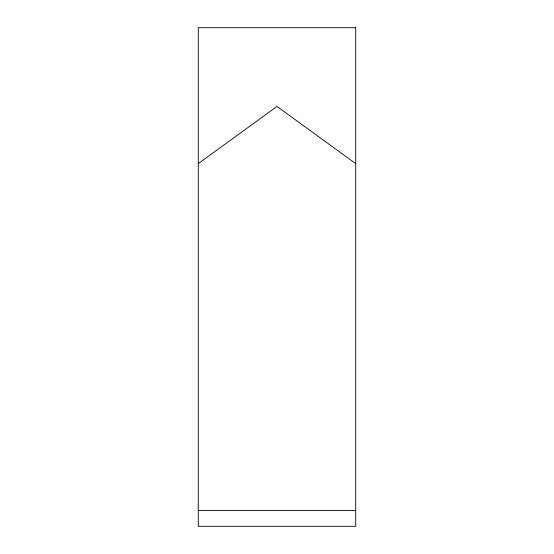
<?xml version="1.0" encoding="UTF-8"?>
<svg xmlns="http://www.w3.org/2000/svg" width="554" height="554" viewBox="0 0 554 554"><rect width="100%" height="100%" fill="white"/><g stroke="black" fill="none" stroke-linecap="round" stroke-linejoin="round"><path stroke-width="0.83" d="M198.277 163.624L277 106.423L355.723 163.624M198.277 510.553L355.723 510.553M355.723 27.7L198.277 27.7L198.277 526.3L355.723 526.3L355.723 27.7"/></g></svg>
